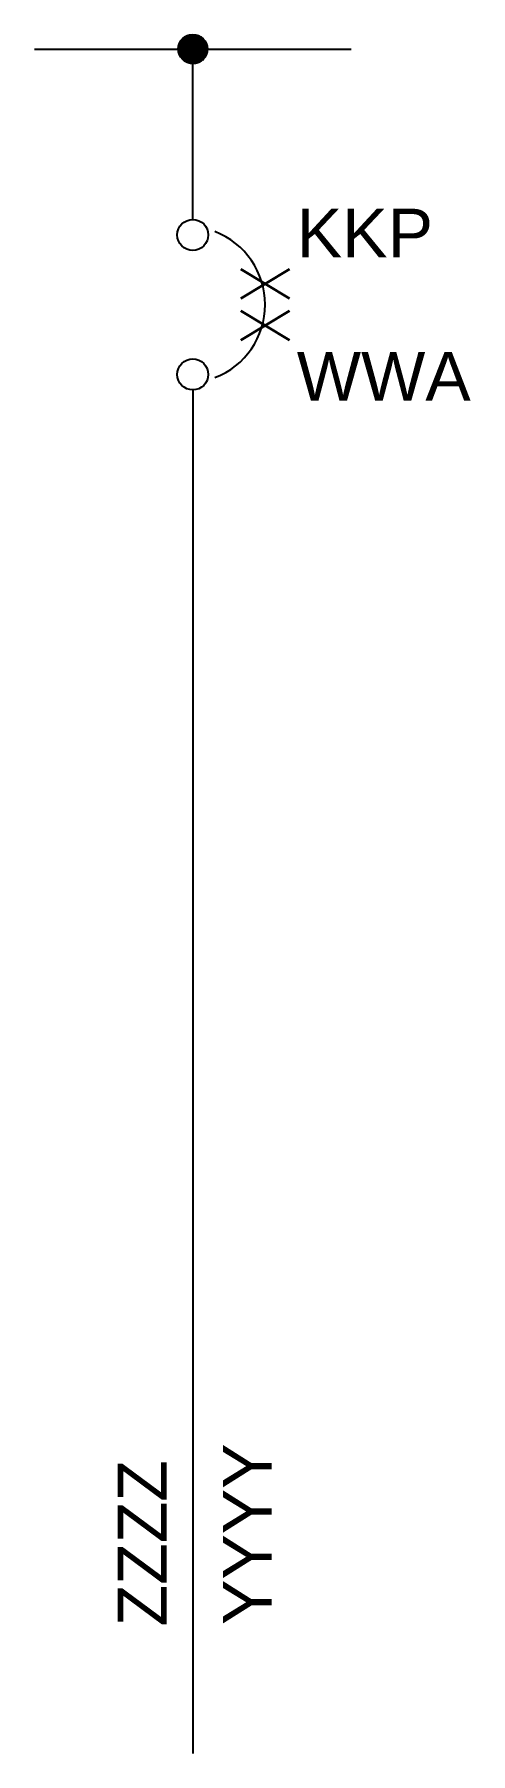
# Model space of a CAD drawing. Header units: millimetres. Extents: x 20.3 to 38.2, y 11.2 to 81.8.
import ezdxf
from ezdxf.enums import TextEntityAlignment as Align

# ---------------------------------------------------------------- set-up
doc = ezdxf.new("R2010")
doc.units = ezdxf.units.MM
doc.layers.add('_NBR-DUG-BARRAMENTO', color=210, linetype='Continuous')
doc.styles.add('ARIAL', font='arial.ttf')
doc.styles.add('LEROY', font='ROMANS.SHX')

# ---------------------------------------------------------------- blocks, each defined once
blk = doc.blocks.new('*U3')
h = blk.add_hatch()
h.set_pattern_fill('ANSI31', color=3, scale=0.008, style=0)
h.set_pattern_definition([(45, (-423.5791059, -261.6083662), (-0.0007071067812, 0.0007071067812), [])])
h.paths.add_polyline_path([(0.6, 0, 1), (-0.6, 0, 1)])
h = blk.add_hatch()
h.set_pattern_fill('ANSI31', color=3, scale=0.008, style=0)
h.set_pattern_definition([(45, (-423.5791059, -261.6083662), (-0.0007071067812, 0.0007071067812), [])])
h.paths.add_polyline_path([(0.6, 0, 1), (-0.6, 0, 1)])
h = blk.add_hatch()
h.set_pattern_fill('ANSI31', color=3, scale=0.008, style=0)
h.set_pattern_definition([(45, (-423.5791059, -261.6083662), (-0.0007071067812, 0.0007071067812), [])])
h.paths.add_polyline_path([(0.6, 0, 1), (-0.6, 0, 1)])
at = {"color": 3}
blk.add_line((0, -7), (0, 0), dxfattribs=at)
blk.add_lwpolyline([(0, -14), (0, -70)], dxfattribs=at)
blk.add_circle((0, 0), 0.6, dxfattribs=at)
blk.add_circle((0, 0), 0.6, dxfattribs=at)
blk.add_circle((0, 0), 0.6, dxfattribs=at)
for centre in [(0, -7.635), (0, -13.365)]:
    blk.add_circle(centre, 0.635)
at = {"linetype": 'Continuous'}
blk.add_arc((-0.245, -10.498), 3.213, 291.08119, 68.91881, dxfattribs=at)
at = {"layer": '_NBR-DUG-BARRAMENTO'}
blk.add_line((-6.5, 0), (6.5, 0), dxfattribs=at)
at = {"color": 2, "style": 'ARIAL', "flags": 8}
for tag, p in [('POLOS_DJ', (4.268, -8.562)), ('IN_DJ_V', (4.268, -14.442))]:
    blk.add_attdef(tag, p, '', height=2, dxfattribs=at)
at = {"style": 'LEROY'}
blk.add_attdef('III_V', text='', height=2, rotation=270, dxfattribs=at).set_placement((2.968, -10.498), align=Align.MIDDLE_CENTER)
at = {"color": 2, "style": 'ARIAL', "flags": 8}
for tag, p in [('CIRCUITO', (3.239, -64.717)), ('NOME', (-1.078, -64.774))]:
    blk.add_attdef(tag, p, '', height=2, rotation=90, dxfattribs=at)

msp = doc.modelspace()

# ---------------------------------------------------------------- block references
ref = msp.add_blockref('*U3', (26.806, 81.245))
ref.add_attrib('NOME', 'ZZZZ', (25.728, 16.471), dxfattribs={"color": 2, "height": 2, "rotation": 90, "style": 'ARIAL'})
ref.add_attrib('CIRCUITO', 'YYYY', (30.045, 16.529), dxfattribs={"color": 2, "height": 2, "rotation": 90, "style": 'ARIAL'})
ref.add_attrib('IN_DJ_V', 'WWA', (31.074, 66.804), dxfattribs={"color": 2, "height": 2, "style": 'ARIAL'})
ref.add_attrib('POLOS_DJ', 'KKP', (31.074, 72.684), dxfattribs={"color": 2, "height": 2, "style": 'ARIAL'})
ref.add_attrib('III_V', 'XX', dxfattribs={"height": 2, "rotation": 270, "style": 'LEROY'}).set_placement((29.774, 70.747), align=Align.MIDDLE_CENTER)

doc.saveas('drawing.dxf')
